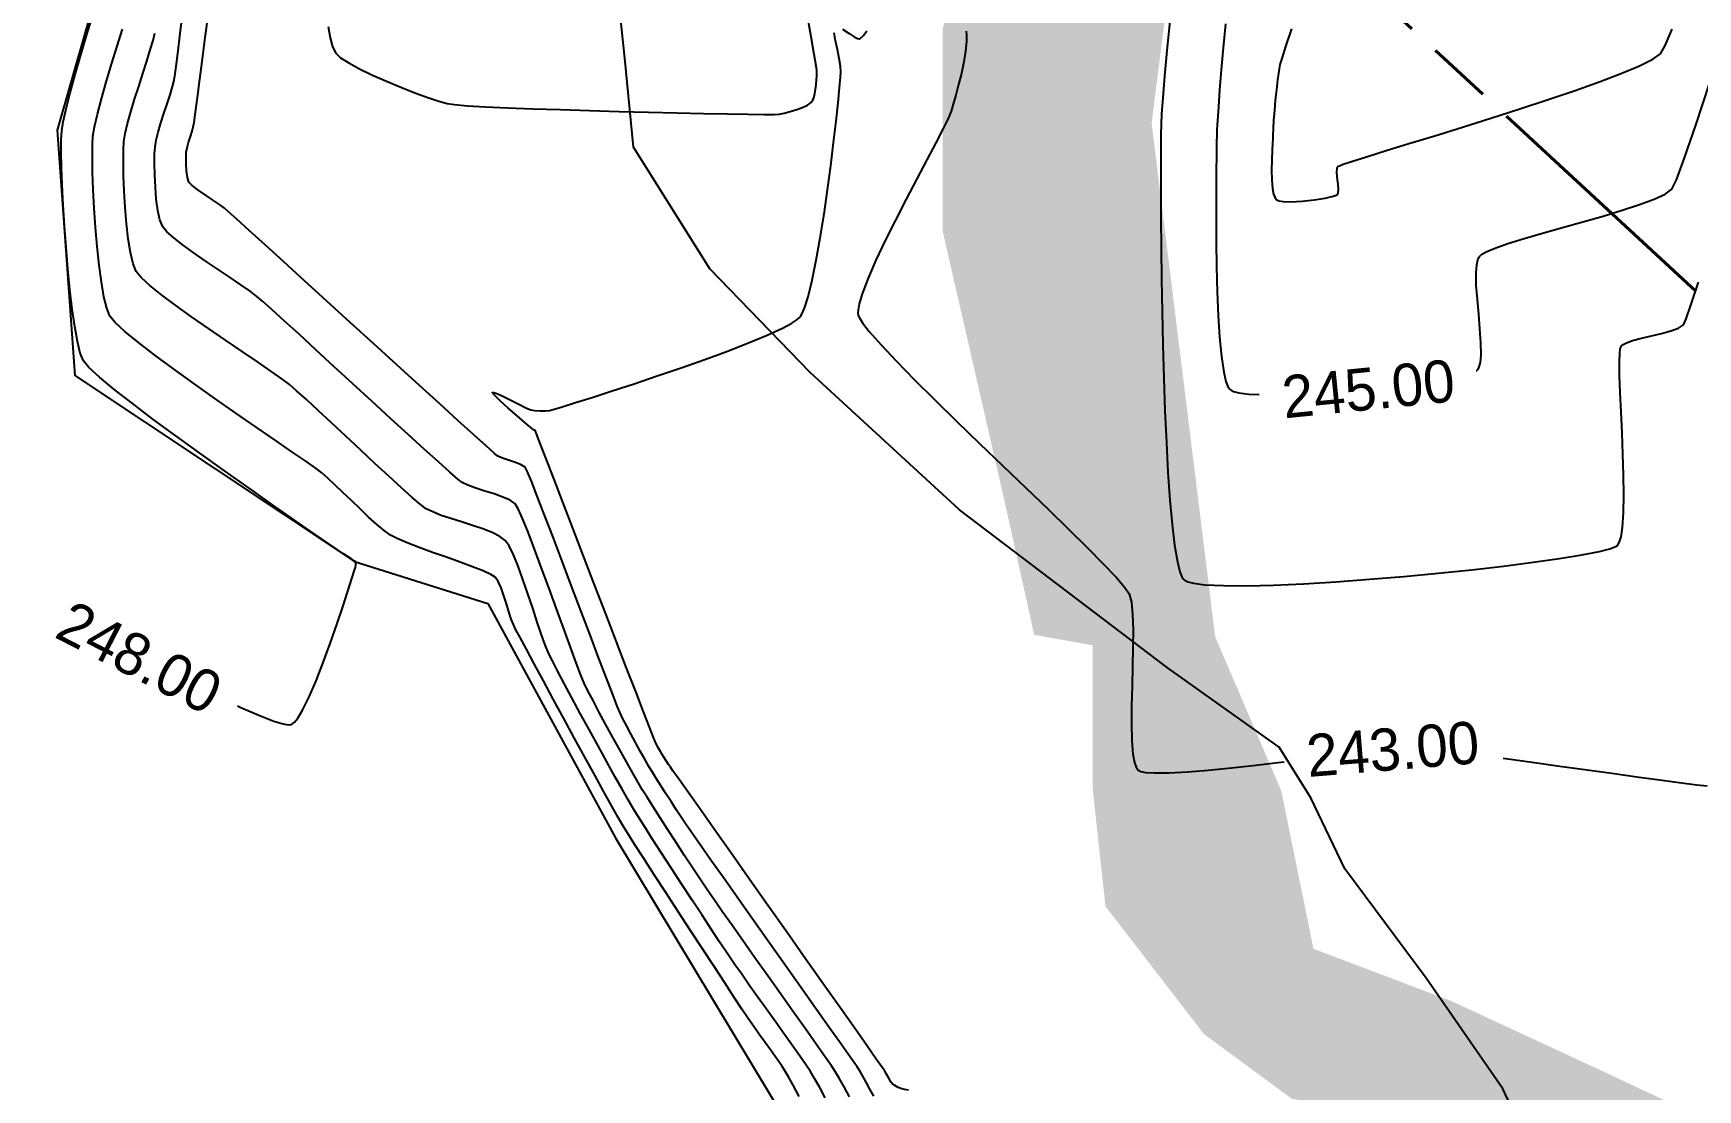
# Model space of a CAD drawing. Header units: metres. Extents: x 708941 to 724052, y 5405153 to 5413472.
# Drawn here: x 710276.9 to 710434.4, y 5412354.8 to 5412454.7 of the extents above; entities that cross this region are included whole.
import ezdxf

# ---------------------------------------------------------------- set-up
doc = ezdxf.new("R2010")
doc.units = ezdxf.units.M
doc.header["$LTSCALE"] = 12.7
doc.header["$MEASUREMENT"] = 0
doc.linetypes.add('ACAD_ISO08W100', pattern=[36, 24, -3, 6, -3])
for name, color, linetype in [('CONT-MJR1', 252, 'Continuous'), ('CONT-MNR1', 251, 'Continuous'), ('contornos2', 7, 'Continuous'), ('poligono colbun', 7, 'Continuous'), ('rio', 251, 'Continuous')]:
    doc.layers.add(name, color=color, linetype=linetype)
doc.layers.add('corte', color=214, linetype='ACAD_ISO08W100', lineweight=40)

msp = doc.modelspace()

# ---------------------------------------------------------------- hatches: boundary and pattern name
at = {"layer": 'rio'}
h = msp.add_hatch(dxfattribs=at)
h.set_pattern_fill('MUDST', color=256, scale=15, style=0)
h.paths.add_polyline_path([(709010.72, 5411936.38), (709004.98, 5411946.45), (709001.25, 5411958.08), (708996.13, 5411975.99), (709012.7, 5411962.98), (709030.78, 5411956.49), (709044.53, 5411951.18), (709074.83, 5411950.28), (709089.61, 5411951.82), (709102.43, 5411952.02), (709123.56, 5411954.63), (709134.73, 5411956.95), (709145.4, 5411956.95), (709168.41, 5411955.62), (709183.3, 5411955.53), (709187.67, 5411955.43), (709193.87, 5411958.4), (709194.56, 5411957.99), (709200.68, 5411965.39), (709203.1, 5411977.2), (709205.58, 5411984.02), (709211.33, 5411990.28), (709223.71, 5411994.78), (709231.07, 5411997.27), (709241.21, 5411994.8), (709265.58, 5411997.08), (709286.39, 5412000.38), (709297.9, 5412001.91), (709315.21, 5411997.24), (709326.72, 5411992.03), (709345.09, 5411985.93), (709355.27, 5411979.45), (709376.46, 5411975.37), (709391.72, 5411975.3), (709413.08, 5411978.61), (709438.83, 5411980.92), (709461.63, 5411986.21), (709475.6, 5411989.01), (709492.86, 5411992.74), (709503.45, 5411993.79), (709515.24, 5411993.79), (709532.63, 5411987.71), (709547.37, 5411983.51), (709564.71, 5411977.95), (709575.63, 5411973.62), (709587.68, 5411967.04), (709601.87, 5411958.6), (709607.56, 5411954.31), (709621.49, 5411940.03), (709647.9, 5411909.14), (709660.4, 5411897.76), (709669.81, 5411887.81), (709676.49, 5411876.15), (709682.2, 5411869.04), (709705.75, 5411878.05), (709736, 5411893.04), (709750.64, 5411899.41), (709758.05, 5411906.33), (709764.85, 5411916.27), (709770.13, 5411926.57), (709778.25, 5411949.25), (709785.66, 5411970.64), (709786.5, 5411979.16), (709785.1, 5411992.95), (709785.1, 5412008.74), (709787.55, 5412022.89), (709795.83, 5412039.06), (709803.3, 5412045.65), (709812.9, 5412054.28), (709814.49, 5412059.03), (709815.9, 5412060.78), (709822.13, 5412063.75), (709825.31, 5412072.01), (709847.55, 5412106.6), (709866.9, 5412128.06), (709875.05, 5412136.05), (709882.93, 5412155.32), (709888.97, 5412168.35), (709893.2, 5412182.51), (709907.24, 5412209.92), (709938.47, 5412236.97), (709971.6, 5412250.13), (709991.71, 5412252.94), (710005.1, 5412261.1), (710014.56, 5412263.33), (710040.82, 5412267.64), (710057.91, 5412266.41), (710076.56, 5412261.93), (710102.9, 5412255.3), (710112.79, 5412247.31), (710119.45, 5412240.72), (710131.28, 5412231.78), (710145.37, 5412209.63), (710149.4, 5412194.25), (710150.27, 5412166.43), (710139.83, 5412142.28), (710130.23, 5412129.69), (710126.33, 5412121.71), (710117.73, 5412100.96), (710114.13, 5412096.47), (710111.94, 5412085.44), (710111.94, 5412063.54), (710117.58, 5412054.18), (710137.74, 5412018.92), (710146.76, 5412008.05), (710171.4, 5411997.24), (710179.97, 5411993.95), (710184.25, 5412001.58), (710190.69, 5412018), (710194.77, 5412034.37), (710197.31, 5412050.49), (710197.31, 5412064.26), (710199.32, 5412079.72), (710201.37, 5412092.19), (710205.73, 5412098.48), (710214.95, 5412120.36), (710219.48, 5412128.98), (710230.13, 5412139.36), (710235.6, 5412142.44), (710241.85, 5412140.68), (710250.27, 5412138.84), (710280.27, 5412139.46), (710296.04, 5412143.18), (710311.35, 5412143.18), (710329.27, 5412144.22), (710333.88, 5412147.83), (710359.32, 5412147.31), (710368.97, 5412148.45), (710370.82, 5412151.38), (710390.46, 5412160.63), (710398.15, 5412171.03), (710408.65, 5412192.1), (710415.95, 5412204.58), (710425.69, 5412246.2), (710427.89, 5412275.36), (710429.04, 5412328.01), (710428.04, 5412335.01), (710422.46, 5412340.84), (710414.39, 5412351.33), (710395.98, 5412353.91), (710387.66, 5412360.04), (710378.34, 5412372.12), (710377.12, 5412383.36), (710377.12, 5412396.81), (710371.6, 5412397.8), (710368.77, 5412410.55), (710362.93, 5412436.03), (710362.93, 5412455.01), (710369.68, 5412482.49), (710374.05, 5412500.93), (710382.11, 5412513.13), (710396.48, 5412526.77), (710413.79, 5412540.1), (710438.62, 5412552.3), (710472.36, 5412570.37), (710507.51, 5412590.61), (710519.7, 5412579.46), (710499.92, 5412572.63), (710480.98, 5412561.98), (710445.54, 5412543.55), (710413.79, 5412532.5), (710411.05, 5412528.12), (710405.76, 5412520.43), (710394.25, 5412506.93), (710388.85, 5412494.92), (710386.47, 5412476.01), (710382.71, 5412446.17), (710388.72, 5412397.62), (710394.97, 5412383.05), (710398.02, 5412368.11), (710411.09, 5412363.15), (710426.51, 5412356), (710442.45, 5412348.49), (710447.05, 5412337.14), (710447.05, 5412315.92), (710441.78, 5412260.07), (710441.78, 5412194.92), (710437.48, 5412190.86), (710437.48, 5412179.96), (710422.82, 5412173.29), (710418.74, 5412164.82), (710409.45, 5412149.84), (710394.78, 5412136.49), (710379.86, 5412129.78), (710371.88, 5412127.03), (710311.73, 5412127.03), (710308.89, 5412124), (710254.14, 5412121.42), (710236.99, 5412126.6), (710229.16, 5412118.66), (710218.68, 5412095.96), (710213.59, 5412055.1), (710203.57, 5412019.88), (710201.34, 5412006.55), (710198.59, 5411993.54), (710194.4, 5411986.49), (710188.54, 5411983.77), (710175.67, 5411983.77), (710136.96, 5411996.55), (710120.35, 5412009.39), (710098.73, 5412043.32), (710098.73, 5412061.02), (710096.67, 5412091.87), (710100.83, 5412110.83), (710110.63, 5412117.13), (710123.77, 5412149.24), (710130.92, 5412166.36), (710128.79, 5412197.14), (710123.8, 5412211.38), (710113.15, 5412223.6), (710085.02, 5412238.46), (710058.13, 5412249.84), (710029.73, 5412249.84), (710015.06, 5412246.32), (710001.6, 5412242.56), (709992.04, 5412242.56), (709972.27, 5412238.6), (709963.64, 5412235.76), (709954.26, 5412232.26), (709954.26, 5412228.55), (709945.86, 5412220.35), (709925.83, 5412192.24), (709917.05, 5412177.32), (709899.37, 5412144.55), (709894.3, 5412133.07), (709891.48, 5412127.42), (709886.71, 5412118.47), (709886.71, 5412100.95), (709884.61, 5412095.01), (709863.2, 5412086.46), (709839.07, 5412054.84), (709818.25, 5412032.92), (709804.19, 5412017.18), (709804.19, 5411995.52), (709809.04, 5411990.11), (709796.13, 5411953.84), (709781.68, 5411916.41), (709768.27, 5411889.66), (709746.93, 5411879.08), (709713.1, 5411863.01), (709689.29, 5411855.41), (709697.02, 5411835.95), (709708.2, 5411825.46), (709725.86, 5411817.9), (709778.24, 5411813.93), (709792.75, 5411813.93), (709806.43, 5411818.64), (709820.66, 5411821.87), (709831.69, 5411824.63), (709853.8, 5411835.25), (709879.02, 5411846.88), (709921.68, 5411861.15), (709947.96, 5411871.32), (709969.09, 5411879.92), (709979.29, 5411886.02), (709982.27, 5411909.39), (709987.23, 5411923.13), (709997.03, 5411933.25), (710000.38, 5411927.93), (710000.38, 5411906.72), (709997.04, 5411893.11), (709991.96, 5411879.15), (709967.58, 5411866.46), (709951.2, 5411859.77), (709918.84, 5411852.05), (709894.39, 5411845.25), (709864.94, 5411830.28), (709840.16, 5411819.17), (709812.7, 5411811), (709801.26, 5411807.45), (709779.31, 5411803.47), (709766.14, 5411803.47), (709756.94, 5411797.7), (709737.23, 5411795.78), (709715.18, 5411796.68), (709708.1, 5411801.85), (709698.23, 5411815.71), (709693.86, 5411826.48), (709676.55, 5411857.93), (709667.66, 5411869.47), (709661.18, 5411881.7), (709649.81, 5411896.98), (709627.11, 5411919.87), (709613.01, 5411936.78), (709604.72, 5411946.98), (709591.67, 5411954.52), (709575.87, 5411964.64), (709557.6, 5411970.47), (709551.42, 5411973.23), (709538.02, 5411976.43), (709518.15, 5411979.68), (709504.01, 5411982), (709494.29, 5411985.04), (709479.8, 5411980.64), (709442.42, 5411967.64), (709425.43, 5411960.31), (709402.9, 5411951.24), (709383.6, 5411945.23), (709362.15, 5411938.26), (709331.55, 5411930.11), (709320.42, 5411924.96), (709306.56, 5411912.14), (709285.88, 5411895.62), (709279.31, 5411870.27), (709273.83, 5411857.41), (709264.69, 5411829.66), (709254.13, 5411801.64), (709246.31, 5411791.25), (709237.29, 5411777.87), (709219.52, 5411767.13), (709208.6, 5411765.29), (709203.92, 5411751.48), (709203.91, 5411735.92), (709205.94, 5411719.08), (709203.34, 5411708.78), (709199.33, 5411696.28), (709197.39, 5411684.19), (709189.35, 5411661.06), (709186.31, 5411649.66), (709173.04, 5411639.59), (709167.53, 5411621.08), (709166.78, 5411600.74), (709164.06, 5411585.63), (709162.73, 5411558.53), (709162.73, 5411546.6), (709165.95, 5411526.5), (709173.44, 5411512.03), (709050.6, 5411667.95), (709021.23, 5411751.02), (709026.33, 5411756.01), (709028.1, 5411762.18), (709028.65, 5411783.35), (709023.38, 5411795.31), (709011.24, 5411823.29), (709005.01, 5411832.77), (709001.76, 5411870.86)])

# ---------------------------------------------------------------- linework, layer by layer
at = {"layer": 'CONT-MJR1', "elevation": 245, "flags": 128}
for points in [[(710354.12, 5412354.11), (710353.62, 5412355.05), (710353.16, 5412355.86), (710352.78, 5412356.5), (710352.43, 5412357.02), (710351.81, 5412357.91), (710350.98, 5412359.1), (710349.97, 5412360.52), (710348.84, 5412362.11), (710347.64, 5412363.81), (710346.41, 5412365.55), (710345.19, 5412367.26), (710344.03, 5412368.89), (710342.99, 5412370.37), (710342.1, 5412371.62), (710341.41, 5412372.6), (710340.98, 5412373.23), (710340.52, 5412373.92), (710339.93, 5412374.8), (710339.24, 5412375.84), (710338.5, 5412376.97), (710337.72, 5412378.16), (710336.95, 5412379.35), (710336.21, 5412380.49), (710335.55, 5412381.53), (710334.98, 5412382.43), (710334.56, 5412383.12), (710334.15, 5412383.82), (710333.63, 5412384.72), (710333.03, 5412385.78), (710332.39, 5412386.93), (710331.72, 5412388.14), (710331.06, 5412389.35), (710330.43, 5412390.52), (710329.87, 5412391.59), (710329.39, 5412392.51), (710329.04, 5412393.24), (710328.73, 5412393.99), (710328.28, 5412395.15), (710327.73, 5412396.64), (710327.1, 5412398.37), (710326.41, 5412400.25), (710325.71, 5412402.19), (710325, 5412404.11), (710324.33, 5412405.9), (710323.72, 5412407.5), (710323.19, 5412408.81), (710322.78, 5412409.73), (710322.5, 5412410.19), (710322.03, 5412410.52), (710321.34, 5412410.83), (710320.52, 5412411.12), (710319.63, 5412411.4), (710318.78, 5412411.68), (710318.03, 5412411.95), (710317.48, 5412412.21), (710317.08, 5412412.53), (710316.31, 5412413.19), (710315.24, 5412414.15), (710313.91, 5412415.35), (710312.38, 5412416.74), (710310.71, 5412418.27), (710308.94, 5412419.89), (710307.14, 5412421.55), (710305.35, 5412423.19), (710303.64, 5412424.76), (710302.06, 5412426.22), (710300.65, 5412427.5), (710299.48, 5412428.56), (710298.61, 5412429.35), (710298.07, 5412429.81), (710297.43, 5412430.3), (710296.56, 5412430.9), (710295.53, 5412431.6), (710294.41, 5412432.35), (710293.26, 5412433.12), (710292.13, 5412433.9), (710291.09, 5412434.65), (710290.21, 5412435.33), (710289.55, 5412435.92), (710289.16, 5412436.39), (710288.9, 5412437.05), (710288.71, 5412437.94), (710288.56, 5412439), (710288.47, 5412440.15), (710288.41, 5412441.3), (710288.39, 5412442.37), (710288.4, 5412443.29), (710288.44, 5412443.96), (710288.55, 5412444.59), (710288.74, 5412445.35), (710288.99, 5412446.21), (710289.28, 5412447.12), (710289.58, 5412448.02), (710289.86, 5412448.88), (710290.09, 5412449.65), (710290.25, 5412450.27), (710290.34, 5412450.86), (710290.47, 5412451.8), (710290.62, 5412453.02), (710290.79, 5412454.43), (710290.97, 5412455.96)], [(710389.69, 5412455.57), (710389.49, 5412453.32), (710389.3, 5412451.23), (710389.14, 5412449.34), (710389.02, 5412447.73), (710388.93, 5412446.45), (710388.89, 5412445.58), (710388.88, 5412445.43), (710388.88, 5412445.06), (710388.86, 5412444.39), (710388.84, 5412443.25), (710388.82, 5412441.53), (710388.8, 5412439.52), (710388.8, 5412437.31), (710388.81, 5412434.98), (710388.85, 5412432.6), (710388.91, 5412430.25), (710389, 5412428.01), (710389.13, 5412425.94), (710389.31, 5412424.13), (710389.53, 5412422.65), (710389.74, 5412421.76), (710389.93, 5412421.28), (710390.06, 5412421.07), (710390.13, 5412420.99), (710390.22, 5412420.93), (710390.45, 5412420.82), (710390.96, 5412420.69), (710391.9, 5412420.57), (710392.88, 5412420.52)], [(710413.42, 5412422.79), (710413.47, 5412422.81), (710413.53, 5412422.87), (710413.59, 5412422.94), (710413.7, 5412423.15), (710413.81, 5412423.56), (710413.88, 5412424.29), (710413.86, 5412425.42), (710413.77, 5412426.73), (710413.65, 5412428.12), (710413.52, 5412429.52), (710413.42, 5412430.84), (710413.4, 5412432.02), (710413.46, 5412432.79), (710413.56, 5412433.25), (710413.66, 5412433.48), (710413.72, 5412433.58), (710413.78, 5412433.64), (710413.95, 5412433.79), (710414.35, 5412434.02), (710415.12, 5412434.35), (710416.39, 5412434.8), (710417.94, 5412435.28), (710419.69, 5412435.8), (710421.58, 5412436.33), (710423.51, 5412436.87), (710425.42, 5412437.41), (710427.23, 5412437.95), (710428.86, 5412438.49), (710430.24, 5412439), (710431.29, 5412439.49), (710431.93, 5412439.94), (710432.37, 5412440.83), (710433.13, 5412442.9), (710434.19, 5412446), (710435.5, 5412450.03)]]:
    msp.add_lwpolyline(points, dxfattribs=at)
at = {"layer": 'CONT-MNR1', "flags": 128}
for points, elevation in [([(710296.23, 5412391.07), (710296.54, 5412390.93), (710298.25, 5412390.19), (710299.68, 5412389.64), (710300.56, 5412389.38), (710301.04, 5412389.3), (710301.26, 5412389.31), (710301.35, 5412389.33), (710301.43, 5412389.37), (710301.62, 5412389.53), (710301.93, 5412389.91), (710302.39, 5412390.66), (710303.01, 5412391.92), (710303.67, 5412393.46), (710304.35, 5412395.18), (710305.01, 5412396.98), (710305.64, 5412398.77), (710306.2, 5412400.46), (710306.69, 5412401.94), (710307.06, 5412403.12), (710307.31, 5412403.91), (710307.4, 5412404.21), (710307.42, 5412404.38), (710307.44, 5412404.59), (710307.44, 5412404.7), (710307.38, 5412404.72), (710307.31, 5412404.75), (710307.04, 5412404.94), (710306.27, 5412405.46), (710305.06, 5412406.29), (710303.5, 5412407.36), (710301.64, 5412408.65), (710299.56, 5412410.1), (710297.33, 5412411.66), (710295.01, 5412413.3), (710292.68, 5412414.97), (710290.39, 5412416.62), (710288.23, 5412418.21), (710286.26, 5412419.7), (710284.55, 5412421.04), (710283.17, 5412422.18), (710282.18, 5412423.08), (710281.67, 5412423.7), (710281.37, 5412424.44), (710281.1, 5412425.54), (710280.84, 5412426.95), (710280.6, 5412428.61), (710280.38, 5412430.45), (710280.19, 5412432.42), (710280.02, 5412434.45), (710279.87, 5412436.49), (710279.75, 5412438.48), (710279.66, 5412440.35), (710279.6, 5412442.04), (710279.57, 5412443.5), (710279.57, 5412444.66), (710279.61, 5412445.47), (710279.75, 5412446.33), (710280.03, 5412447.55), (710280.42, 5412449.06), (710280.89, 5412450.79), (710281.43, 5412452.65), (710282, 5412454.58), (710282.58, 5412456.5)], 248), ([(710356.42, 5412354.17), (710356.06, 5412354.84), (710355.71, 5412355.49), (710355.4, 5412356.07), (710355.13, 5412356.51), (710354.84, 5412356.93), (710354.23, 5412357.81), (710353.34, 5412359.07), (710352.22, 5412360.66), (710350.92, 5412362.5), (710349.49, 5412364.52), (710347.98, 5412366.65), (710346.45, 5412368.82), (710344.93, 5412370.96), (710343.49, 5412373), (710342.17, 5412374.87), (710341.02, 5412376.5), (710340.09, 5412377.82), (710339.43, 5412378.77), (710339.08, 5412379.26), (710338.72, 5412379.79), (710338.28, 5412380.46), (710337.78, 5412381.22), (710337.25, 5412382.02), (710336.73, 5412382.83), (710336.24, 5412383.59), (710335.82, 5412384.26), (710335.48, 5412384.8), (710335.16, 5412385.35), (710334.78, 5412386.03), (710334.34, 5412386.8), (710333.89, 5412387.61), (710333.44, 5412388.44), (710333.02, 5412389.22), (710332.67, 5412389.91), (710332.39, 5412390.48), (710332.15, 5412391.05), (710331.73, 5412392.15), (710331.14, 5412393.69), (710330.42, 5412395.57), (710329.62, 5412397.71), (710328.75, 5412400.02), (710327.84, 5412402.41), (710326.95, 5412404.78), (710326.09, 5412407.04), (710325.29, 5412409.12), (710324.6, 5412410.91), (710324.04, 5412412.32), (710323.65, 5412413.27), (710323.45, 5412413.66), (710323.08, 5412413.89), (710322.52, 5412414.11), (710321.88, 5412414.31), (710321.29, 5412414.51), (710320.86, 5412414.7), (710320.53, 5412414.98), (710319.76, 5412415.67), (710318.6, 5412416.71), (710317.12, 5412418.05), (710315.37, 5412419.63), (710313.42, 5412421.41), (710311.31, 5412423.32), (710309.12, 5412425.32), (710306.89, 5412427.34), (710304.69, 5412429.35), (710302.58, 5412431.27), (710300.61, 5412433.06), (710298.85, 5412434.67), (710297.35, 5412436.04), (710296.16, 5412437.11), (710295.36, 5412437.83), (710295, 5412438.15), (710294.52, 5412438.51), (710293.88, 5412438.94), (710293.17, 5412439.42), (710292.49, 5412439.89), (710291.95, 5412440.31), (710291.65, 5412440.62), (710291.51, 5412441.06), (710291.42, 5412441.69), (710291.38, 5412442.38), (710291.37, 5412443.01), (710291.39, 5412443.46), (710291.47, 5412443.86), (710291.61, 5412444.37), (710291.79, 5412444.92), (710291.95, 5412445.43), (710292.06, 5412445.83), (710292.13, 5412446.26), (710292.26, 5412447.23), (710292.44, 5412448.63), (710292.67, 5412450.34), (710292.92, 5412452.26), (710293.18, 5412454.29), (710293.45, 5412456.31)], 244), ([(710304.81, 5412455.32), (710304.99, 5412454.27), (710305.23, 5412453.41), (710305.53, 5412452.8), (710305.99, 5412452.38), (710306.76, 5412451.89), (710307.79, 5412451.33), (710309, 5412450.74), (710310.32, 5412450.15), (710311.68, 5412449.58), (710313, 5412449.06), (710314.23, 5412448.61), (710315.27, 5412448.26), (710316.07, 5412448.04), (710316.77, 5412447.94), (710318.01, 5412447.84), (710319.71, 5412447.75), (710321.79, 5412447.65), (710324.17, 5412447.56), (710326.78, 5412447.47), (710329.52, 5412447.38), (710332.33, 5412447.3), (710335.12, 5412447.23), (710337.81, 5412447.17), (710340.33, 5412447.12), (710342.59, 5412447.07), (710344.52, 5412447.04), (710346.03, 5412447.02), (710347.05, 5412447.02), (710347.49, 5412447.04), (710347.94, 5412447.13), (710348.51, 5412447.28), (710349.14, 5412447.48), (710349.75, 5412447.71), (710350.15, 5412447.9), (710350.39, 5412448.04), (710350.5, 5412448.13), (710350.55, 5412448.18), (710350.58, 5412448.23), (710350.65, 5412448.35), (710350.74, 5412448.6), (710350.84, 5412449), (710350.93, 5412449.59), (710351, 5412450.19), (710351.03, 5412450.74), (710351.04, 5412451.16), (710350.98, 5412451.6), (710350.8, 5412452.69), (710350.51, 5412454.35), (710350.13, 5412456.5)], 244), ([(710384.42, 5412455.83), (710384.16, 5412453.05), (710383.94, 5412450.62), (710383.77, 5412448.6), (710383.65, 5412447.07), (710383.6, 5412446.08), (710383.59, 5412445.13), (710383.57, 5412443.71), (710383.57, 5412441.86), (710383.57, 5412439.65), (710383.58, 5412437.13), (710383.61, 5412434.37), (710383.65, 5412431.43), (710383.7, 5412428.36), (710383.77, 5412425.22), (710383.86, 5412422.07), (710383.97, 5412418.97), (710384.1, 5412415.98), (710384.25, 5412413.15), (710384.43, 5412410.55), (710384.64, 5412408.24), (710384.88, 5412406.27), (710385.15, 5412404.7), (710385.38, 5412403.77), (710385.58, 5412403.29), (710385.71, 5412403.07), (710385.78, 5412403), (710385.87, 5412402.94), (710386.12, 5412402.82), (710386.68, 5412402.68), (710387.73, 5412402.54), (710389.5, 5412402.45), (710391.69, 5412402.44), (710394.25, 5412402.5), (710397.08, 5412402.63), (710400.13, 5412402.81), (710403.32, 5412403.05), (710406.58, 5412403.32), (710409.82, 5412403.63), (710412.99, 5412403.96), (710416, 5412404.3), (710418.79, 5412404.66), (710421.28, 5412405.01), (710423.4, 5412405.36), (710425.07, 5412405.69), (710426.04, 5412405.94), (710426.52, 5412406.12), (710426.73, 5412406.23), (710426.79, 5412406.28), (710426.85, 5412406.36), (710426.97, 5412406.59), (710427.11, 5412407.07), (710427.25, 5412407.94), (710427.35, 5412409.34), (710427.38, 5412411.03), (710427.35, 5412412.9), (710427.29, 5412414.89), (710427.21, 5412416.91), (710427.11, 5412418.88), (710427.03, 5412420.71), (710426.98, 5412422.33), (710426.96, 5412423.64), (710426.99, 5412424.43), (710427.04, 5412424.83), (710427.08, 5412425), (710427.11, 5412425.05), (710427.17, 5412425.12), (710427.32, 5412425.25), (710427.64, 5412425.43), (710428.2, 5412425.64), (710429.05, 5412425.87), (710430, 5412426.09), (710430.95, 5412426.31), (710431.83, 5412426.55), (710432.55, 5412426.81), (710433.02, 5412427.12), (710433.27, 5412427.68), (710433.75, 5412429.06), (710434.43, 5412431.16)], 244), ([(710349.38, 5412354.14), (710348.81, 5412355.2), (710348.37, 5412356), (710348.08, 5412356.48), (710347.72, 5412357.02), (710347.25, 5412357.7), (710346.71, 5412358.45), (710346.15, 5412359.23), (710345.61, 5412359.98), (710345.14, 5412360.65), (710344.76, 5412361.19), (710344.48, 5412361.62), (710343.95, 5412362.41), (710343.23, 5412363.51), (710342.34, 5412364.87), (710341.32, 5412366.42), (710340.21, 5412368.1), (710339.06, 5412369.87), (710337.89, 5412371.67), (710336.74, 5412373.43), (710335.66, 5412375.1), (710334.68, 5412376.63), (710333.83, 5412377.95), (710333.16, 5412379.02), (710332.7, 5412379.76), (710332.26, 5412380.52), (710331.65, 5412381.6), (710330.9, 5412382.96), (710330.03, 5412384.53), (710329.09, 5412386.24), (710328.1, 5412388.06), (710327.1, 5412389.9), (710326.11, 5412391.72), (710325.17, 5412393.45), (710324.31, 5412395.04), (710323.57, 5412396.43), (710322.97, 5412397.55), (710322.55, 5412398.35), (710322.34, 5412398.77), (710322.14, 5412399.28), (710321.92, 5412399.96), (710321.69, 5412400.72), (710321.44, 5412401.5), (710321.18, 5412402.23), (710320.9, 5412402.84), (710320.61, 5412403.26), (710320.21, 5412403.51), (710319.47, 5412403.84), (710318.47, 5412404.23), (710317.29, 5412404.67), (710316.01, 5412405.13), (710314.69, 5412405.6), (710313.43, 5412406.06), (710312.29, 5412406.5), (710311.35, 5412406.9), (710310.7, 5412407.24), (710310.1, 5412407.67), (710309.4, 5412408.25), (710308.63, 5412408.94), (710307.83, 5412409.7), (710307.01, 5412410.49), (710306.21, 5412411.27), (710305.46, 5412411.99), (710304.78, 5412412.62), (710304.22, 5412413.11), (710303.67, 5412413.53), (710302.7, 5412414.21), (710301.39, 5412415.11), (710299.8, 5412416.21), (710298.01, 5412417.44), (710296.09, 5412418.77), (710294.09, 5412420.16), (710292.1, 5412421.57), (710290.19, 5412422.95), (710288.42, 5412424.25), (710286.86, 5412425.45), (710285.59, 5412426.49), (710284.66, 5412427.33), (710284.16, 5412427.93), (710283.87, 5412428.68), (710283.6, 5412429.78), (710283.36, 5412431.17), (710283.14, 5412432.77), (710282.96, 5412434.51), (710282.81, 5412436.33), (710282.68, 5412438.16), (710282.59, 5412439.93), (710282.53, 5412441.56), (710282.51, 5412442.99), (710282.51, 5412444.15), (710282.55, 5412444.97), (710282.7, 5412445.84), (710282.98, 5412447.04), (710283.36, 5412448.48), (710283.82, 5412450.08), (710284.33, 5412451.77), (710284.85, 5412453.46), (710285.36, 5412455.07)], 247), ([(710351.84, 5412354), (710351.31, 5412354.99), (710350.83, 5412355.83), (710350.43, 5412356.49), (710350.02, 5412357.1), (710349.46, 5412357.92), (710348.76, 5412358.9), (710347.98, 5412360), (710347.15, 5412361.18), (710346.29, 5412362.38), (710345.44, 5412363.56), (710344.65, 5412364.68), (710343.93, 5412365.69), (710343.32, 5412366.55), (710342.87, 5412367.21), (710342.43, 5412367.87), (710341.81, 5412368.8), (710341.05, 5412369.95), (710340.18, 5412371.27), (710339.24, 5412372.71), (710338.26, 5412374.2), (710337.29, 5412375.71), (710336.34, 5412377.16), (710335.47, 5412378.52), (710334.7, 5412379.72), (710334.08, 5412380.71), (710333.63, 5412381.44), (710333.2, 5412382.18), (710332.63, 5412383.19), (710331.94, 5412384.41), (710331.16, 5412385.8), (710330.34, 5412387.29), (710329.49, 5412388.83), (710328.66, 5412390.36), (710327.86, 5412391.84), (710327.14, 5412393.19), (710326.51, 5412394.38), (710326.02, 5412395.33), (710325.69, 5412396), (710325.38, 5412396.77), (710325.01, 5412397.79), (710324.6, 5412399), (710324.16, 5412400.33), (710323.7, 5412401.69), (710323.24, 5412403.04), (710322.78, 5412404.28), (710322.34, 5412405.36), (710321.93, 5412406.2), (710321.56, 5412406.72), (710321.05, 5412407.1), (710320.32, 5412407.47), (710319.44, 5412407.81), (710318.46, 5412408.15), (710317.44, 5412408.47), (710316.43, 5412408.79), (710315.5, 5412409.1), (710314.7, 5412409.42), (710314.09, 5412409.73), (710313.56, 5412410.12), (710312.76, 5412410.8), (710311.74, 5412411.7), (710310.55, 5412412.79), (710309.24, 5412414), (710307.87, 5412415.28), (710306.48, 5412416.58), (710305.13, 5412417.84), (710303.87, 5412419.01), (710302.75, 5412420.04), (710301.82, 5412420.88), (710301.15, 5412421.46), (710300.43, 5412422.01), (710299.4, 5412422.74), (710298.12, 5412423.61), (710296.67, 5412424.61), (710295.1, 5412425.67), (710293.49, 5412426.78), (710291.9, 5412427.88), (710290.41, 5412428.95), (710289.06, 5412429.95), (710287.95, 5412430.85), (710287.13, 5412431.6), (710286.66, 5412432.16), (710286.37, 5412432.9), (710286.12, 5412433.95), (710285.91, 5412435.24), (710285.74, 5412436.69), (710285.61, 5412438.22), (710285.52, 5412439.75), (710285.46, 5412441.22), (710285.44, 5412442.55), (710285.46, 5412443.65), (710285.5, 5412444.47), (710285.62, 5412445.22), (710285.84, 5412446.17), (710286.14, 5412447.26), (710286.5, 5412448.45), (710286.89, 5412449.67), (710287.28, 5412450.9), (710287.66, 5412452.06), (710287.99, 5412453.12), (710288.26, 5412454.02), (710288.43, 5412454.71)], 246), ([(710359.72, 5412354.75), (710359.32, 5412354.79), (710359.07, 5412354.87), (710358.74, 5412355), (710358.43, 5412355.16), (710358.21, 5412355.3), (710358.04, 5412355.53), (710357.84, 5412355.88), (710357.64, 5412356.24), (710357.48, 5412356.52), (710357.25, 5412356.84), (710356.66, 5412357.68), (710355.76, 5412358.96), (710354.59, 5412360.62), (710353.21, 5412362.59), (710351.65, 5412364.79), (710349.97, 5412367.17), (710348.23, 5412369.64), (710346.45, 5412372.16), (710344.7, 5412374.63), (710343.03, 5412377.01), (710341.47, 5412379.21), (710340.09, 5412381.18), (710338.92, 5412382.83), (710338.01, 5412384.12), (710337.42, 5412384.95), (710337.19, 5412385.28), (710337.02, 5412385.54), (710336.79, 5412385.88), (710336.58, 5412386.22), (710336.41, 5412386.48), (710336.26, 5412386.75), (710336.06, 5412387.09), (710335.88, 5412387.44), (710335.74, 5412387.71), (710335.59, 5412388.09), (710335.22, 5412389.06), (710334.65, 5412390.53), (710333.91, 5412392.43), (710333.05, 5412394.66), (710332.1, 5412397.14), (710331.08, 5412399.79), (710330.02, 5412402.52), (710328.97, 5412405.25), (710327.96, 5412407.89), (710327.01, 5412410.36), (710326.16, 5412412.57), (710325.44, 5412414.44), (710324.88, 5412415.88), (710324.53, 5412416.8), (710324.4, 5412417.13), (710324.33, 5412417.16), (710324.25, 5412417.19), (710324.02, 5412417.38), (710323.45, 5412417.86), (710322.68, 5412418.51), (710321.84, 5412419.24), (710321.08, 5412419.92), (710320.63, 5412420.36), (710320.42, 5412420.59), (710320.37, 5412420.68), (710320.37, 5412420.71), (710320.39, 5412420.72), (710320.5, 5412420.71), (710320.76, 5412420.63), (710321.28, 5412420.4), (710322.08, 5412420), (710322.91, 5412419.58), (710323.59, 5412419.24), (710323.98, 5412419.08), (710324.36, 5412419.02), (710324.87, 5412418.99), (710325.37, 5412418.99), (710325.76, 5412419.02), (710326.1, 5412419.12), (710326.94, 5412419.37), (710328.2, 5412419.76), (710329.8, 5412420.26), (710331.68, 5412420.86), (710333.75, 5412421.54), (710335.95, 5412422.28), (710338.21, 5412423.05), (710340.45, 5412423.84), (710342.6, 5412424.63), (710344.59, 5412425.4), (710346.34, 5412426.13), (710347.78, 5412426.79), (710348.66, 5412427.27), (710349.14, 5412427.59), (710349.37, 5412427.78), (710349.45, 5412427.87), (710349.53, 5412427.97), (710349.68, 5412428.24), (710349.91, 5412428.79), (710350.22, 5412429.78), (710350.61, 5412431.35), (710350.99, 5412433.23), (710351.36, 5412435.33), (710351.72, 5412437.57), (710352.05, 5412439.88), (710352.35, 5412442.17), (710352.62, 5412444.36), (710352.86, 5412446.37), (710353.05, 5412448.12), (710353.19, 5412449.54), (710353.28, 5412450.53), (710353.32, 5412451.02), (710353.27, 5412451.57), (710353.14, 5412452.31), (710352.98, 5412453.15), (710352.81, 5412453.98), (710352.67, 5412454.72)], 243), ([(710353.47, 5412455.08), (710354.1, 5412454.66), (710354.58, 5412454.36), (710354.88, 5412454.21), (710355.03, 5412454.18), (710355.1, 5412454.18), (710355.14, 5412454.2), (710355.24, 5412454.27), (710355.44, 5412454.48), (710355.76, 5412454.91)], 243), ([(710365.15, 5412454.88), (710365.2, 5412454.52), (710365.2, 5412453.91), (710365.11, 5412453), (710364.93, 5412451.98), (710364.71, 5412450.9), (710364.45, 5412449.84), (710364.18, 5412448.85), (710363.94, 5412447.98), (710363.74, 5412447.31), (710363.48, 5412446.7), (710362.98, 5412445.68), (710362.29, 5412444.34), (710361.44, 5412442.72), (710360.49, 5412440.92), (710359.49, 5412439), (710358.48, 5412437.03), (710357.51, 5412435.08), (710356.63, 5412433.22), (710355.89, 5412431.52), (710355.33, 5412430.05), (710355.04, 5412429.1), (710354.94, 5412428.53), (710354.92, 5412428.23), (710354.94, 5412428.11), (710354.96, 5412428.01), (710355.07, 5412427.77), (710355.37, 5412427.31), (710356, 5412426.5), (710357.13, 5412425.21), (710358.58, 5412423.67), (710360.29, 5412421.93), (710362.21, 5412420.02), (710364.28, 5412417.99), (710366.44, 5412415.89), (710368.64, 5412413.78), (710370.82, 5412411.69), (710372.91, 5412409.67), (710374.87, 5412407.77), (710376.63, 5412406.03), (710378.14, 5412404.51), (710379.34, 5412403.24), (710380.18, 5412402.29), (710380.59, 5412401.68), (710380.79, 5412400.89), (710380.9, 5412399.72), (710380.95, 5412398.27), (710380.94, 5412396.6), (710380.9, 5412394.8), (710380.86, 5412392.94), (710380.82, 5412391.1), (710380.8, 5412389.37), (710380.84, 5412387.81), (710380.94, 5412386.52), (710381.09, 5412385.72), (710381.24, 5412385.28), (710381.36, 5412385.08), (710381.43, 5412385.01), (710381.5, 5412384.96), (710381.7, 5412384.88), (710382.14, 5412384.79), (710382.97, 5412384.74), (710384.37, 5412384.75), (710386.09, 5412384.85), (710388.07, 5412385.01), (710390.25, 5412385.23), (710392.56, 5412385.48), (710394.92, 5412385.75), (710395.25, 5412385.79)], 243), ([(710395.93, 5412455.11), (710395.38, 5412453.45), (710395.02, 5412452.31), (710394.85, 5412451.75), (710394.74, 5412451.1), (710394.62, 5412450.28), (710394.51, 5412449.35), (710394.41, 5412448.37), (710394.32, 5412447.39), (710394.25, 5412446.48), (710394.2, 5412445.69), (710394.18, 5412445.07), (710394.17, 5412444.96), (710394.16, 5412444.72), (710394.14, 5412444.3), (710394.11, 5412443.63), (710394.08, 5412442.71), (710394.06, 5412441.74), (710394.08, 5412440.82), (710394.15, 5412440), (710394.24, 5412439.47), (710394.35, 5412439.18), (710394.43, 5412439.04), (710394.48, 5412438.98), (710394.55, 5412438.94), (710394.74, 5412438.86), (710395.15, 5412438.79), (710395.88, 5412438.76), (710396.95, 5412438.82), (710398.08, 5412438.95), (710399.12, 5412439.11), (710399.77, 5412439.26), (710400.11, 5412439.36), (710400.24, 5412439.42), (710400.28, 5412439.45), (710400.31, 5412439.49), (710400.35, 5412439.63), (710400.37, 5412439.91), (710400.34, 5412440.41), (710400.27, 5412441.09), (710400.24, 5412441.59), (710400.25, 5412441.9), (710400.29, 5412442.05), (710400.32, 5412442.1), (710400.35, 5412442.12), (710400.47, 5412442.17), (710400.83, 5412442.31), (710401.62, 5412442.57), (710403.04, 5412443.02), (710404.88, 5412443.59), (710407.05, 5412444.26), (710409.49, 5412445), (710412.1, 5412445.81), (710414.81, 5412446.66), (710417.55, 5412447.54), (710420.23, 5412448.42), (710422.78, 5412449.29), (710425.13, 5412450.12), (710427.18, 5412450.91), (710428.87, 5412451.62), (710430.12, 5412452.25), (710430.85, 5412452.76), (710431.29, 5412453.53), (710431.94, 5412455.07)], 246), ([(710415.95, 5412386.12), (710416.17, 5412386.09), (710418.7, 5412385.75), (710421.31, 5412385.39), (710423.92, 5412385.02), (710426.45, 5412384.67), (710428.84, 5412384.34), (710430.99, 5412384.04), (710432.83, 5412383.8), (710434.28, 5412383.61), (710435.27, 5412383.51)], 243)]:
    msp.add_lwpolyline(points, dxfattribs=dict(at, elevation=elevation))
at = {"layer": 'contornos2', "color": 30}
msp.add_lwpolyline([(710458.34, 5412346.91), (710449.35, 5412410.04), (710444.29, 5412430.27), (710451.93, 5412460.42), (710464.98, 5412528.95), (710477.76, 5412544.9), (710527.01, 5412572.77), (710527.01, 5412572.77), (710494.84, 5412602.2), (710494.84, 5412602.2), (710433.89, 5412573.76), (710397.27, 5412549.87), (710349.83, 5412530.75), (710333.49, 5412512.62), (710310.18, 5412495.04), (710293.04, 5412479.73), (710284.53, 5412464.24), (710279.18, 5412445.54), (710280.85, 5412422.33), (710307.3, 5412404.74), (710319.93, 5412400.76), (710332.02, 5412378.53), (710354.07, 5412341.92)], dxfattribs=at)
at = {"layer": 'corte', "color": 6, "ltscale": 0.08}
msp.add_line((710514.79, 5412355.86), (710302.94, 5412551.52), dxfattribs=at)
msp.add_line((710514.79, 5412355.86), (710302.94, 5412551.52), dxfattribs=at)
at = {"layer": 'poligono colbun', "color": 252, "linetype": 'Continuous'}
msp.add_lwpolyline([(710421.68, 5412342.65), (710415.94, 5412354.86), (710408.68, 5412365.33), (710400.98, 5412375.68), (710397.76, 5412382.38), (710394.78, 5412387.16), (710384.19, 5412394.71), (710364.52, 5412409.62), (710350.41, 5412422.62), (710340.93, 5412432.41), (710333.7, 5412443.92), (710332.88, 5412452.33), (710332.28, 5412458.03)], dxfattribs=at)

# ---------------------------------------------------------------- texts
at = {"layer": 'CONT-MJR1', "insert": (710403.21, 5412421.05, 245), "char_height": 4, "attachment_point": 5, "rotation": 5.7556}
msp.add_mtext('{245.00}', dxfattribs=at)
at = {"layer": 'CONT-MNR1', "char_height": 4, "attachment_point": 5}
for s, insert, rotation in [('{248.00}', (710286.96, 5412395.64, 248), 332.7209), ('{243.00}', (710405.52, 5412386.98, 243), 4.6506)]:
    msp.add_mtext(s, dxfattribs=dict(at, insert=insert, rotation=rotation))

doc.saveas('drawing.dxf')
